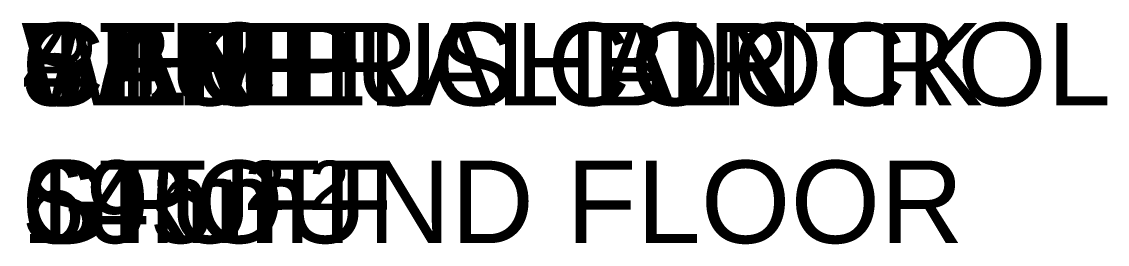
# Model space of a CAD drawing. Header units: millimetres. Extents: x -242071 to 82444, y -53139 to 112036.
# Drawn here: x 0.01 to 32.86, y -8661.62 to -8654.88 of the extents above; entities that cross this region are included whole.
import ezdxf

# ---------------------------------------------------------------- set-up
doc = ezdxf.new("R2010")
doc.units = ezdxf.units.MM
doc.styles.add('Text_Style_5', font='arial.ttf')

msp = doc.modelspace()

# ---------------------------------------------------------------- texts
at = {"insert": (-0.009, -8654.921), "char_height": 2.5, "attachment_point": 1, "style": 'Text_Style_5'}
for s in ['WHEELCHAIR\\PSTUFF', 'WHEELCHAIR\\PSTUFF', 'WHEELCHAIR\\PSTUFF', '4', '4', '5', '{\\fArial|b0|i0|c0|p34;SAFE}', 'STUFF', 'STUFF', '{\\C1;CENTRAL BLOCK\\PGROUND FLOOR}', 'CAMPUS CONTROL\\P195m²', 'CAMPUS CONTROL\\P64m²', 'BOXES', 'BOXES', 'BOXES', 'BOXES', '{\\fArial|b0|i0|c0|p34;B.I.C.}', '{\\fArial|b0|i0|c0|p34;PB}']:
    msp.add_mtext(s, dxfattribs=at)

doc.saveas('drawing.dxf')
